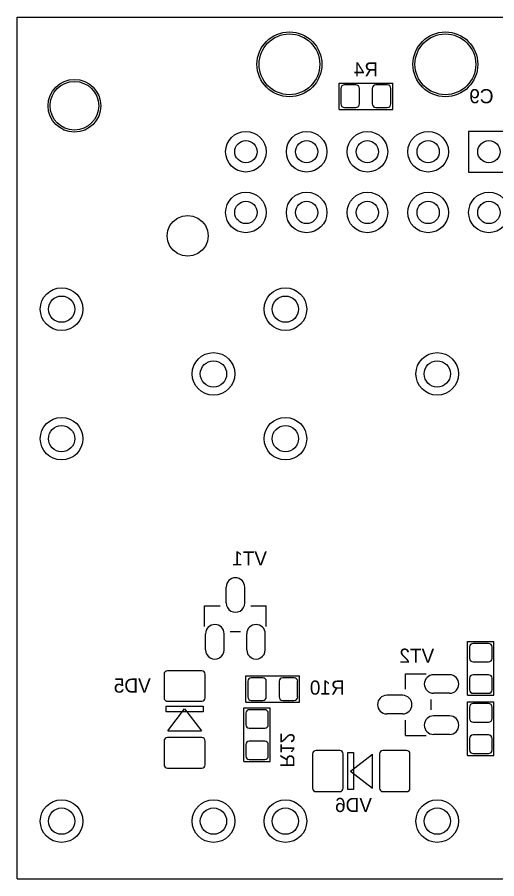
# Model space of a CAD drawing. Header units: millimetres. Extents: x 59.7 to 120.6, y 63.5 to 106.1.
# Drawn here: x 59.66 to 83.34, y 63.53 to 106.1 of the extents above; entities that cross this region are included whole.
import ezdxf

# ---------------------------------------------------------------- set-up
doc = ezdxf.new("R2010")
doc.units = ezdxf.units.MM
for name, color, linetype in [('BottomOverlay', 54, 'Continuous'), ('BottomSolder', 6, 'Continuous'), ('KeepOutLayer', 6, 'Continuous')]:
    doc.layers.add(name, color=color, linetype=linetype)

# ---------------------------------------------------------------- blocks, each defined once
blk = doc.blocks.new('RC0603_3M_B_5')
at = {"layer": 'BottomOverlay'}
for p, q in [((-1.325, 0.65), (1.325, 0.65)), ((-1.325, 0.65), (-1.325, -0.65)), ((1.325, 0.65), (1.325, -0.65)), ((-1.325, -0.65), (1.325, -0.65))]:
    blk.add_line(p, q, dxfattribs=at)
at = {"layer": 'BottomSolder'}
for p, q in [((-0.491, 0.557), (-1.059, 0.557)), ((1.059, 0.557), (0.491, 0.557)), ((-1.231, 0.384), (-1.231, -0.384)), ((-0.318, -0.384), (-0.318, 0.384)), ((0.318, 0.384), (0.318, -0.384)), ((1.231, -0.384), (1.231, 0.384)), ((-1.059, -0.557), (-0.491, -0.557)), ((0.491, -0.557), (1.059, -0.557))]:
    blk.add_line(p, q, dxfattribs=at)
for centre in [(-0.775, 0), (0.775, 0)]:
    blk.add_circle(centre, 0, dxfattribs=at)
for centre, start, end in [((-1.059, 0.384), 90, 180), ((-0.491, 0.384), 0, 90), ((0.491, 0.384), 90, 180), ((1.059, 0.384), 0, 90), ((-1.059, -0.384), 180, 270), ((-0.491, -0.384), 270, 0), ((0.491, -0.384), 180, 270), ((1.059, -0.384), 270, 0)]:
    blk.add_arc(centre, 0.173, start, end, dxfattribs=at)
blk = doc.blocks.new('MIF2X05PRP_6')
at = {"layer": 'BottomSolder'}
for p, q in [((1.002, 1.002), (-1.002, 1.002)), ((-1.002, 1.002), (-1.002, -1.002)), ((1.002, -1.002), (1.002, 1.002)), ((-1.002, -1.002), (1.002, -1.002))]:
    blk.add_line(p, q, dxfattribs=at)
for centre, radius in [((-3, 12), 1.002), ((0, 12), 1.002), ((-3, 12), 0.55), ((0, 12), 0.55), ((4.32, 9.85), 1.602), ((4.32, 9.85), 1.5), ((-3, 9), 1.002), ((0, 9), 1.002), ((-3, 9), 0.55), ((0, 9), 0.55), ((-3, 6), 1.002), ((0, 6), 1.002), ((-3, 6), 0.55), ((0, 6), 0.55), ((-3, 3), 1.002), ((0, 3), 1.002), ((-3, 3), 0.55), ((0, 3), 0.55), ((4.32, 2.15), 1.602), ((4.32, 2.15), 1.5), ((-3, 0), 1.002), ((-3, 0), 0.55), ((0, 0), 0.55)]:
    blk.add_circle(centre, radius, dxfattribs=at)
blk = doc.blocks.new('RY21_RY21_P________42')
at = {"layer": 'BottomSolder'}
for centre, radius in [((0, 0), 1.052), ((18.9, 0), 1.052), ((25.3, 0), 1.052), ((0, 0), 0.65), ((18.9, 0), 0.65), ((25.3, 0), 0.65), ((0, -7.5), 1.052), ((22.1, -7.5), 1.052), ((0, -7.5), 0.65), ((22.1, -7.5), 0.65)]:
    blk.add_circle(centre, radius, dxfattribs=at)
blk = doc.blocks.new('RY21_RY21_P________43')
at = {"layer": 'BottomSolder'}
for centre, radius in [((0, 0), 1.052), ((18.9, 0), 1.052), ((25.3, 0), 1.052), ((0, 0), 0.65), ((18.9, 0), 0.65), ((25.3, 0), 0.65), ((0, -7.5), 1.052), ((22.1, -7.5), 1.052), ((0, -7.5), 0.65), ((22.1, -7.5), 0.65)]:
    blk.add_circle(centre, radius, dxfattribs=at)
blk = doc.blocks.new('RC0603_3M_B_50')
at = {"layer": 'BottomOverlay'}
for p, q in [((-1.325, -0.65), (-1.325, 0.65)), ((-1.325, 0.65), (1.325, 0.65)), ((1.325, -0.65), (1.325, 0.65)), ((-1.325, -0.65), (1.325, -0.65))]:
    blk.add_line(p, q, dxfattribs=at)
at = {"layer": 'BottomSolder'}
for p, q in [((-0.491, 0.557), (-1.059, 0.557)), ((1.059, 0.557), (0.491, 0.557)), ((-1.231, 0.384), (-1.231, -0.384)), ((-0.318, -0.384), (-0.318, 0.384)), ((0.318, 0.384), (0.318, -0.384)), ((1.231, -0.384), (1.231, 0.384)), ((-1.059, -0.557), (-0.491, -0.557)), ((0.491, -0.557), (1.059, -0.557))]:
    blk.add_line(p, q, dxfattribs=at)
for centre in [(-0.775, 0), (0.775, 0)]:
    blk.add_circle(centre, 0, dxfattribs=at)
for centre, start, end in [((-1.059, 0.384), 90, 180), ((-0.491, 0.384), 0, 90), ((0.491, 0.384), 90, 180), ((1.059, 0.384), 0, 90), ((-1.059, -0.384), 180, 270), ((-0.491, -0.384), 270, 0), ((0.491, -0.384), 180, 270), ((1.059, -0.384), 270, 0)]:
    blk.add_arc(centre, 0.173, start, end, dxfattribs=at)
blk = doc.blocks.new('RC0603_3M_B_56')
at = {"layer": 'BottomOverlay'}
for p, q in [((-1.325, 0.65), (-1.325, -0.65)), ((1.325, 0.65), (-1.325, 0.65)), ((1.325, 0.65), (1.325, -0.65)), ((1.325, -0.65), (-1.325, -0.65))]:
    blk.add_line(p, q, dxfattribs=at)
at = {"layer": 'BottomSolder'}
for p, q in [((-0.491, 0.557), (-1.059, 0.557)), ((1.059, 0.557), (0.491, 0.557)), ((-1.231, 0.384), (-1.231, -0.384)), ((-0.318, -0.384), (-0.318, 0.384)), ((0.318, 0.384), (0.318, -0.384)), ((1.231, -0.384), (1.231, 0.384)), ((-1.059, -0.557), (-0.491, -0.557)), ((0.491, -0.557), (1.059, -0.557))]:
    blk.add_line(p, q, dxfattribs=at)
for centre in [(-0.775, 0), (0.775, 0)]:
    blk.add_circle(centre, 0, dxfattribs=at)
for centre, start, end in [((-1.059, 0.384), 90, 180), ((-0.491, 0.384), 0, 90), ((0.491, 0.384), 90, 180), ((1.059, 0.384), 0, 90), ((-1.059, -0.384), 180, 270), ((-0.491, -0.384), 270, 0), ((0.491, -0.384), 180, 270), ((1.059, -0.384), 270, 0)]:
    blk.add_arc(centre, 0.173, start, end, dxfattribs=at)
blk = doc.blocks.new('RC0603_3M_B_57')
at = {"layer": 'BottomOverlay'}
for p, q in [((-1.325, 0.65), (-1.325, -0.65)), ((-1.325, 0.65), (1.325, 0.65)), ((1.325, 0.65), (1.325, -0.65)), ((-1.325, -0.65), (1.325, -0.65))]:
    blk.add_line(p, q, dxfattribs=at)
at = {"layer": 'BottomSolder'}
for p, q in [((-0.491, 0.557), (-1.059, 0.557)), ((1.059, 0.557), (0.491, 0.557)), ((-1.231, 0.384), (-1.231, -0.384)), ((-0.318, -0.384), (-0.318, 0.384)), ((0.318, 0.384), (0.318, -0.384)), ((1.231, -0.384), (1.231, 0.384)), ((-1.059, -0.557), (-0.491, -0.557)), ((0.491, -0.557), (1.059, -0.557))]:
    blk.add_line(p, q, dxfattribs=at)
for centre in [(-0.775, 0), (0.775, 0)]:
    blk.add_circle(centre, 0, dxfattribs=at)
for centre, start, end in [((-1.059, 0.384), 90, 180), ((-0.491, 0.384), 0, 90), ((0.491, 0.384), 90, 180), ((1.059, 0.384), 0, 90), ((-1.059, -0.384), 180, 270), ((-0.491, -0.384), 270, 0), ((0.491, -0.384), 180, 270), ((1.059, -0.384), 270, 0)]:
    blk.add_arc(centre, 0.173, start, end, dxfattribs=at)
blk = doc.blocks.new('RC0603_3M_B_60')
at = {"layer": 'BottomOverlay'}
for p, q in [((-1.325, -0.65), (-1.325, 0.65)), ((1.325, 0.65), (-1.325, 0.65)), ((1.325, -0.65), (1.325, 0.65)), ((1.325, -0.65), (-1.325, -0.65))]:
    blk.add_line(p, q, dxfattribs=at)
at = {"layer": 'BottomSolder'}
for p, q in [((-0.491, 0.557), (-1.059, 0.557)), ((1.059, 0.557), (0.491, 0.557)), ((-1.231, 0.384), (-1.231, -0.384)), ((-0.318, -0.384), (-0.318, 0.384)), ((0.318, 0.384), (0.318, -0.384)), ((1.231, -0.384), (1.231, 0.384)), ((-1.059, -0.557), (-0.491, -0.557)), ((0.491, -0.557), (1.059, -0.557))]:
    blk.add_line(p, q, dxfattribs=at)
for centre in [(-0.775, 0), (0.775, 0)]:
    blk.add_circle(centre, 0, dxfattribs=at)
for centre, start, end in [((-1.059, 0.384), 90, 180), ((-0.491, 0.384), 0, 90), ((0.491, 0.384), 90, 180), ((1.059, 0.384), 0, 90), ((-1.059, -0.384), 180, 270), ((-0.491, -0.384), 270, 0), ((0.491, -0.384), 180, 270), ((1.059, -0.384), 270, 0)]:
    blk.add_arc(centre, 0.173, start, end, dxfattribs=at)
blk = doc.blocks.new('SOD_80_B_74')
at = {"layer": 'BottomOverlay'}
for p, q in [((-0.66, -0.914), (-0.66, 0.914)), ((-0.66, 0.914), (-0.381, 0.914)), ((-0.381, 0.914), (-0.381, -0.914)), ((-0.533, 0), (0.559, 0.838)), ((0.559, -0.838), (0.559, 0.838)), ((0.559, -0.838), (-0.533, 0)), ((-0.381, -0.914), (-0.66, -0.914))]:
    blk.add_line(p, q, dxfattribs=at)
at = {"layer": 'BottomSolder'}
for p, q in [((-1.066, 1.017), (-2.236, 1.017)), ((2.236, 1.017), (1.066, 1.017)), ((-2.403, 0.85), (-2.403, -0.85)), ((-0.899, -0.85), (-0.899, 0.85)), ((0.899, 0.85), (0.899, -0.85)), ((2.403, -0.85), (2.403, 0.85)), ((-2.236, -1.017), (-1.066, -1.017)), ((1.066, -1.017), (2.236, -1.017))]:
    blk.add_line(p, q, dxfattribs=at)
for centre in [(-1.651, 0), (1.651, 0)]:
    blk.add_circle(centre, 0, dxfattribs=at)
for centre, start, end in [((-2.236, 0.85), 90, 180), ((-1.066, 0.85), 0, 90), ((1.066, 0.85), 90, 180), ((2.236, 0.85), 0, 90), ((-2.236, -0.85), 180, 270), ((-1.066, -0.85), 270, 0), ((1.066, -0.85), 180, 270), ((2.236, -0.85), 270, 0)]:
    blk.add_arc(centre, 0.167, start, end, dxfattribs=at)
blk = doc.blocks.new('SOD_80_B_77')
at = {"layer": 'BottomOverlay'}
for p, q in [((-0.66, -0.914), (-0.66, 0.914)), ((-0.66, 0.914), (-0.381, 0.914)), ((-0.381, 0.914), (-0.381, -0.914)), ((-0.533, 0), (0.559, 0.838)), ((0.559, -0.838), (0.559, 0.838)), ((-0.533, 0), (0.559, -0.838)), ((-0.381, -0.914), (-0.66, -0.914))]:
    blk.add_line(p, q, dxfattribs=at)
at = {"layer": 'BottomSolder'}
for p, q in [((-1.066, 1.017), (-2.236, 1.017)), ((2.236, 1.017), (1.066, 1.017)), ((-2.403, 0.85), (-2.403, -0.85)), ((-0.899, -0.85), (-0.899, 0.85)), ((0.899, 0.85), (0.899, -0.85)), ((2.403, -0.85), (2.403, 0.85)), ((-2.236, -1.017), (-1.066, -1.017)), ((1.066, -1.017), (2.236, -1.017))]:
    blk.add_line(p, q, dxfattribs=at)
for centre in [(-1.651, 0), (1.651, 0)]:
    blk.add_circle(centre, 0, dxfattribs=at)
for centre, start, end in [((-2.236, 0.85), 90, 180), ((-1.066, 0.85), 0, 90), ((1.066, 0.85), 90, 180), ((2.236, 0.85), 0, 90), ((-2.236, -0.85), 180, 270), ((-1.066, -0.85), 270, 0), ((1.066, -0.85), 180, 270), ((2.236, -0.85), 270, 0)]:
    blk.add_arc(centre, 0.167, start, end, dxfattribs=at)
blk = doc.blocks.new('SOT_23_123__B_82')
at = {"layer": 'BottomOverlay'}
for p, q in [((-0.775, 0.508), (-1.791, 0.508)), ((-1.791, -0.254), (-1.791, 0.508)), ((-0.521, -1.27), (-0.521, -0.762)), ((-1.791, -2.54), (-1.791, -1.778)), ((-0.775, -2.54), (-1.791, -2.54))]:
    blk.add_line(p, q, dxfattribs=at)
at = {"layer": 'BottomSolder'}
for p, q in [((0.381, 0.458), (-0.406, 0.458)), ((-1.931, -0.558), (-2.718, -0.558)), ((0.381, -0.458), (-0.406, -0.458)), ((-1.931, -1.474), (-2.718, -1.474)), ((0.381, -1.574), (-0.406, -1.574)), ((0.381, -2.49), (-0.406, -2.49))]:
    blk.add_line(p, q, dxfattribs=at)
for centre in [(-0.013, 0), (-2.324, -1.016), (-0.013, -2.032)]:
    blk.add_circle(centre, 0, dxfattribs=at)
for centre, start, end in [((-0.406, 0), 90, 270), ((0.381, 0), 270, 90), ((-2.718, -1.016), 90, 270), ((-1.931, -1.016), 270, 90), ((-0.406, -2.032), 90, 270), ((0.381, -2.032), 270, 90)]:
    blk.add_arc(centre, 0.458, start, end, dxfattribs=at)
blk = doc.blocks.new('SOT_23_123__B_83')
at = {"layer": 'BottomOverlay'}
for p, q in [((-1.791, 0.508), (-0.775, 0.508)), ((-1.791, -0.254), (-1.791, 0.508)), ((-0.521, -1.27), (-0.521, -0.762)), ((-1.791, -2.54), (-1.791, -1.778)), ((-1.791, -2.54), (-0.775, -2.54))]:
    blk.add_line(p, q, dxfattribs=at)
at = {"layer": 'BottomSolder'}
for p, q in [((0.381, 0.458), (-0.406, 0.458)), ((-1.931, -0.558), (-2.718, -0.558)), ((0.381, -0.458), (-0.406, -0.458)), ((-1.931, -1.474), (-2.718, -1.474)), ((0.381, -1.574), (-0.406, -1.574)), ((0.381, -2.49), (-0.406, -2.49))]:
    blk.add_line(p, q, dxfattribs=at)
for centre in [(-0.013, 0), (-2.324, -1.016), (-0.013, -2.032)]:
    blk.add_circle(centre, 0, dxfattribs=at)
for centre, start, end in [((-0.406, 0), 90, 270), ((0.381, 0), 270, 90), ((-2.718, -1.016), 90, 270), ((-1.931, -1.016), 270, 90), ((-0.406, -2.032), 90, 270), ((0.381, -2.032), 270, 90)]:
    blk.add_arc(centre, 0.458, start, end, dxfattribs=at)
blk = doc.blocks.new('REPER1_2_B_90')
at = {"layer": 'BottomSolder'}
for p, q in [((-0.713, 0.713), (-0.504, 0.873)), ((-0.504, 0.873), (-0.261, 0.974)), ((-0.261, 0.974), (0, 1.009)), ((0, 1.009), (0, 1.009)), ((0, 1.009), (0.261, 0.974)), ((0.261, 0.974), (0.504, 0.873)), ((0.504, 0.873), (0.713, 0.713)), ((-0.974, 0.261), (-0.873, 0.504)), ((-0.873, 0.504), (-0.713, 0.713)), ((0.713, 0.713), (0.873, 0.504)), ((0.873, 0.504), (0.974, 0.261)), ((-1.009, 0), (-0.974, 0.261)), ((-0.974, -0.261), (-1.009, 0)), ((0.974, 0.261), (1.009, 0)), ((1.009, 0), (0.974, -0.261)), ((-0.873, -0.504), (-0.974, -0.261)), ((0.974, -0.261), (0.873, -0.504)), ((-0.713, -0.713), (-0.873, -0.504)), ((-0.504, -0.873), (-0.713, -0.713)), ((0.713, -0.713), (0.504, -0.873)), ((0.873, -0.504), (0.713, -0.713)), ((-0.261, -0.974), (-0.504, -0.873)), ((0, -1.009), (-0.261, -0.974)), ((0.261, -0.974), (0, -1.009)), ((0, -1.009), (0, -1.009)), ((0.504, -0.873), (0.261, -0.974))]:
    blk.add_line(p, q, dxfattribs=at)

msp = doc.modelspace()

# ---------------------------------------------------------------- linework, layer by layer
at = {"layer": 'BottomSolder'}
for radius in [1.302, 1.2]:
    msp.add_circle((62.484, 101.727), radius, dxfattribs=at)
at = {"layer": 'KeepOutLayer'}
for p, q in [((59.659, 106.102), (92.059, 106.102)), ((59.659, 63.527), (59.659, 106.102)), ((59.659, 63.527), (120.634, 63.527))]:
    msp.add_line(p, q, dxfattribs=at)

# ---------------------------------------------------------------- block references
for name, p, rotation in [('MIF2X05PRP_6', (82.95, 99.455), 90), ('REPER1_2_B_90', (68.075, 95.3), 90), ('RY21_RY21_P________43', (61.85, 66.375), 90), ('RY21_RY21_P________42', (72.9, 66.375), 90), ('SOT_23_123__B_82', (71.45, 75.225), 270), ('RC0603_3M_B_60', (82.55, 73.925), 270), ('SOD_80_B_74', (67.925, 71.4), 270), ('RC0603_3M_B_56', (72.275, 72.9), 180), ('RC0603_3M_B_57', (71.5, 70.65), 90), ('RC0603_3M_B_5', (82.55, 70.95), 90)]:
    msp.add_blockref(name, p, dxfattribs=dict(rotation=rotation))
for name, p in [('RC0603_3M_B_50', (76.875, 102.2)), ('SOT_23_123__B_83', (80.625, 73.15)), ('SOD_80_B_77', (76.65, 68.85))]:
    msp.add_blockref(name, p)

# ---------------------------------------------------------------- texts
at = {"layer": 'BottomOverlay', "text_generation_flag": 2}
for s, p in [('R4', (77.475, 103.175)), ('C9', (83.178, 101.85)), ('VT1', (71.991, 79.009)), ('VT2', (80.25, 74.2)), ('VD5', (66.25, 72.725)), ('R10', (75.825, 72.625)), ('VD6', (77.175, 66.825))]:
    msp.add_text(s, height=0.7, dxfattribs=at).set_placement(p)
msp.add_text('R12', height=0.7, rotation=270, dxfattribs=at).set_placement((72.65, 69.025))

doc.saveas('drawing.dxf')
